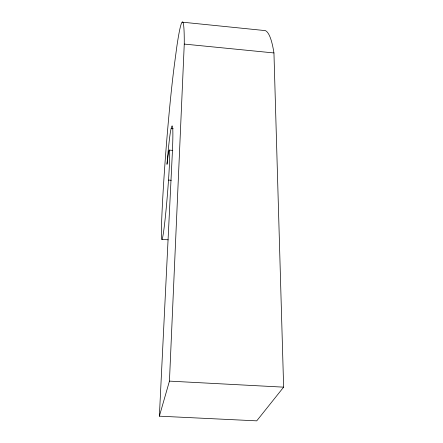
<?xml version="1.0" encoding="UTF-8"?>
<svg xmlns="http://www.w3.org/2000/svg" width="443" height="443" viewBox="0 0 443 443"><rect width="100%" height="100%" fill="white"/><g stroke="black" fill="none" stroke-linecap="round" stroke-linejoin="round"><path stroke-width="0.66" d="M159.369 416.176L169.447 381.118L184.26 44.078L273.946 52.95L283.631 387.154L256.73 420.85L159.369 416.176L172.2 155.831A64.052 2.769 -85.6 0 0 171.148 128.57L173.213 128.752M169.447 381.118L283.631 387.154M161.994 239.375L168.168 239.818M171.148 128.57A37.699 1.6 -85.5 0 0 167.005 164.331A36.221 1.523 -85.6 0 1 169.597 151.129A36.221 1.523 -85.6 0 1 168.512 180.063L171.253 180.284M169.342 150.099L172.77 150.387M182.156 22.15L263.264 30.406A145.609 22.006 -85.2 0 1 273.946 52.95M168.512 180.063A50.928 2.099 -85.6 0 1 163.378 233.156A50.928 2.099 -85.6 0 1 161.474 226.34A107.3 4.635 -85.5 0 1 174.415 64.65L176.901 46.105A147.237 6.667 -85.5 0 1 184.26 44.078"/></g></svg>
